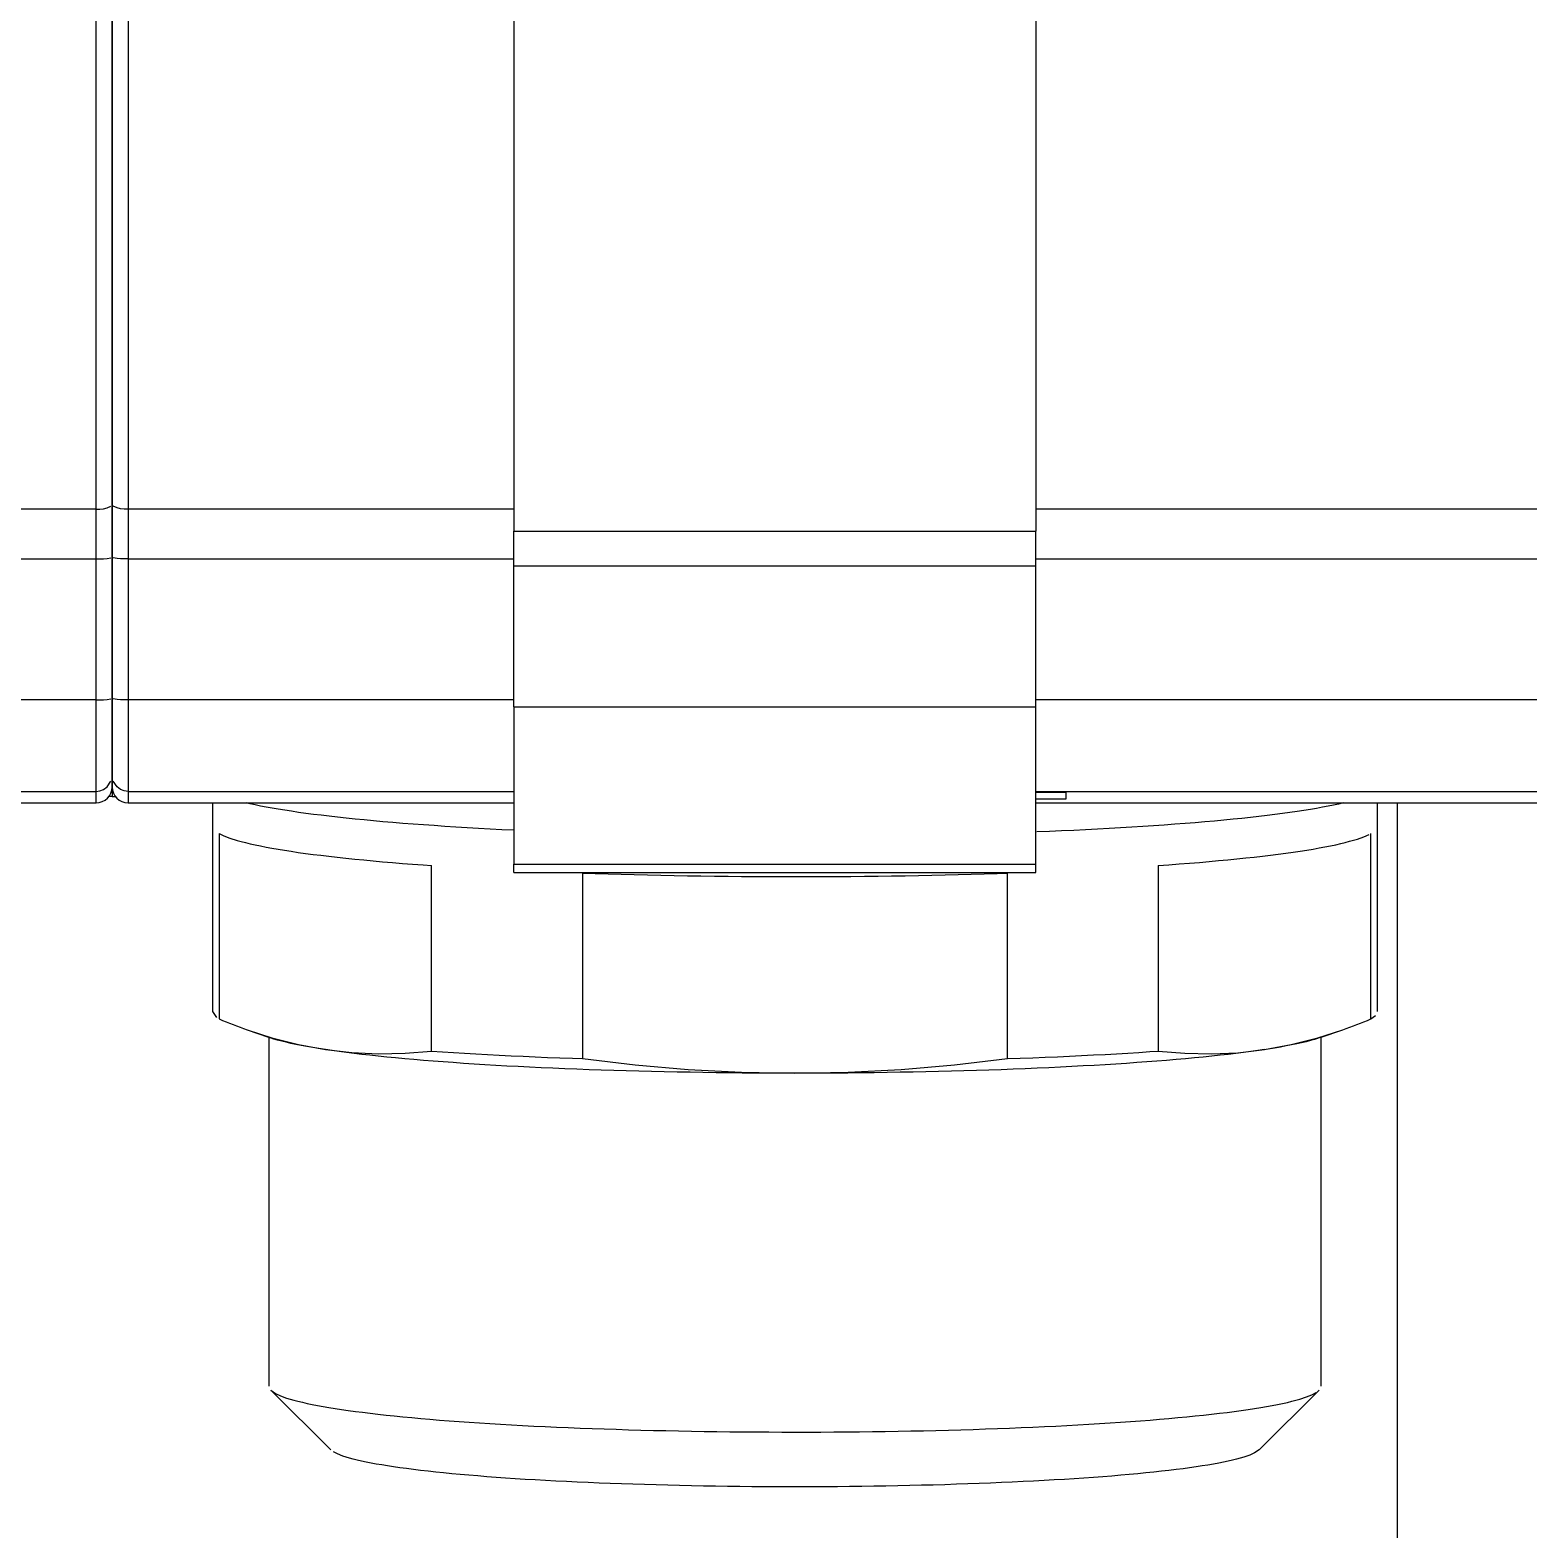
# Model space of a CAD drawing. Header units: millimetres. Extents: x 441156 to 441876, y 4514765 to 4515211.
# Drawn here: x 441489.7713 to 441489.9578, y 4515046.7742 to 4515046.9608 of the extents above; entities that cross this region are included whole.
import ezdxf

# ---------------------------------------------------------------- set-up
doc = ezdxf.new("R2010")
doc.units = ezdxf.units.MM
for name, color, linetype in [('Collettore SL', 7, 'Continuous'), ('Etichertta', 252, 'Continuous'), ('Piantone', 5, 'Continuous'), ('Staffa', 8, 'Continuous'), ('Terminale_sfiato', 7, 'Continuous')]:
    doc.layers.add(name, color=color, linetype=linetype)

msp = doc.modelspace()

# ---------------------------------------------------------------- linework, layer by layer
at = {"layer": 'Collettore SL', "color": 254, "linetype": 'Continuous'}
for p, q in [((441489.7815003175, 4515047.080875974), (441489.7815003175, 4515046.901729777)), ((441489.7815003175, 4515046.901729777), (441489.7815003175, 4515047.080875974)), ((441489.7835003175, 4515047.08112115), (441489.7835003175, 4515046.901143648)), ((441489.7815003175, 4515046.901729777), (441489.7815003175, 4515046.895140704)), ((441489.7815003175, 4515046.895140704), (441489.7815003175, 4515046.901729777)), ((441489.8315003175, 4515046.901143648), (441489.7835003175, 4515046.901143648)), ((441489.7835003175, 4515046.901143648), (441489.7835003175, 4515046.894966393)), ((441489.9615003175, 4515046.901143648), (441489.8965003175, 4515046.901143648)), ((441489.7815003175, 4515046.895140704), (441489.7815003175, 4515046.877596259)), ((441489.7815003175, 4515046.877596259), (441489.7815003175, 4515046.895140704)), ((441489.7835003175, 4515046.894966393), (441489.8315003175, 4515046.894966393)), ((441489.7835003175, 4515046.894966393), (441489.7835003175, 4515046.877421947)), ((441489.8965003175, 4515046.894966393), (441489.9615003175, 4515046.894966393)), ((441489.7815003175, 4515046.877596259), (441489.7815003175, 4515046.868033301)), ((441489.7815003175, 4515046.868033301), (441489.7815003175, 4515046.877596259)), ((441489.8315003175, 4515046.877421947), (441489.7835003175, 4515046.877421947)), ((441489.7835003175, 4515046.877421947), (441489.7835003175, 4515046.866037474)), ((441489.9615003175, 4515046.877421947), (441489.8965003175, 4515046.877421947)), ((441489.7815003175, 4515046.868033301), (441489.7815003175, 4515046.866597868)), ((441489.7815003175, 4515046.866597868), (441489.7815003175, 4515046.868033301)), ((441489.7815003175, 4515046.866597868), (441489.7815003175, 4515046.865395549)), ((441489.7815003175, 4515046.865395549), (441489.781098576, 4515046.865395549)), ((441489.7815003175, 4515046.865398976), (441489.7818999494, 4515046.865398359)), ((441489.7835003175, 4515046.866037474), (441489.8315003175, 4515046.866037474)), ((441489.7835003175, 4515046.866037474), (441489.7835003175, 4515046.864597867)), ((441489.7835003175, 4515046.864597867), (441489.8259459691, 4515046.864597867)), ((441489.8259343512, 4515046.864597868), (441489.831489655, 4515046.864606398)), ((441489.8965003175, 4515046.866037474), (441489.9615003175, 4515046.866037474)), ((441489.8965003175, 4515046.865916626), (441489.9002503175, 4515046.865916626)), ((441489.8965003175, 4515046.865088319), (441489.9002503175, 4515046.865088319)), ((441489.8965021928, 4515046.864623599), (441489.9070896255, 4515046.864597867)), ((441489.9002503175, 4515046.865088319), (441489.9002503175, 4515046.865916626)), ((441489.907088747, 4515046.864597867), (441489.9615003175, 4515046.864597867))]:
    msp.add_line(p, q, dxfattribs=at)
for points in [[(441489.7835003175, 4515046.901143648, 0), (441489.7834305185, 4515046.901144004, 0), (441489.7833608045, 4515046.901145075, 0), (441489.7832912606, 4515046.901146859, 0), (441489.7832219713, 4515046.901149352, 0), (441489.7831530211, 4515046.901152552, 0), (441489.7830844941, 4515046.901156456, 0), (441489.7830164737, 4515046.901161058, 0), (441489.7829490428, 4515046.901166353, 0), (441489.7828822835, 4515046.901172335, 0), (441489.7828162772, 4515046.901178995, 0), (441489.7827511043, 4515046.901186327, 0), (441489.7826868442, 4515046.901194321, 0), (441489.7826235752, 4515046.901202967, 0), (441489.7825613744, 4515046.901212255, 0), (441489.7825003175, 4515046.901222174, 0), (441489.782440479, 4515046.901232711, 0), (441489.7823819317, 4515046.901243853, 0), (441489.782324747, 4515046.901255588, 0), (441489.7822689945, 4515046.901267901, 0), (441489.7822147423, 4515046.901280776, 0), (441489.7821620563, 4515046.901294198, 0), (441489.7821110007, 4515046.901308151, 0), (441489.7820616379, 4515046.901322617, 0), (441489.7820140278, 4515046.90133758, 0), (441489.7819682286, 4515046.90135302, 0), (441489.781924296, 4515046.90136892, 0), (441489.7818822835, 4515046.901385259, 0), (441489.7818422423, 4515046.901402017, 0), (441489.7818042213, 4515046.901419176, 0), (441489.7817682667, 4515046.901436712, 0), (441489.7817344223, 4515046.901454605, 0), (441489.7817027294, 4515046.901472834, 0), (441489.7816732266, 4515046.901491377, 0), (441489.7816459498, 4515046.901510209, 0), (441489.7816209323, 4515046.901529308, 0), (441489.7815982045, 4515046.901548653, 0), (441489.7815777941, 4515046.901568217, 0), (441489.781559726, 4515046.901587979, 0), (441489.7815440223, 4515046.901607913, 0), (441489.781530702, 4515046.901627996, 0), (441489.7815197813, 4515046.901648203, 0), (441489.7815112737, 4515046.901668509, 0), (441489.7815051894, 4515046.90168889, 0), (441489.7815015359, 4515046.901709321, 0), (441489.7815003175, 4515046.901729777, 0)], [(441489.7835003175, 4515046.894966393, 0), (441489.7834305185, 4515046.894966499, 0), (441489.7833608045, 4515046.894966817, 0), (441489.7832912606, 4515046.894967347, 0), (441489.7832219713, 4515046.894968089, 0), (441489.7831530211, 4515046.894969041, 0), (441489.7830844941, 4515046.894970202, 0), (441489.7830164737, 4515046.89497157, 0), (441489.7829490428, 4515046.894973145, 0), (441489.7828822835, 4515046.894974924, 0), (441489.7828162772, 4515046.894976905, 0), (441489.7827511043, 4515046.894979085, 0), (441489.7826868442, 4515046.894981463, 0), (441489.7826235752, 4515046.894984034, 0), (441489.7825613744, 4515046.894986796, 0), (441489.7825003175, 4515046.894989746, 0), (441489.782440479, 4515046.89499288, 0), (441489.7823819317, 4515046.894996193, 0), (441489.782324747, 4515046.894999683, 0), (441489.7822689945, 4515046.895003345, 0), (441489.7822147423, 4515046.895007174, 0), (441489.7821620563, 4515046.895011165, 0), (441489.7821110007, 4515046.895015315, 0), (441489.7820616379, 4515046.895019617, 0), (441489.7820140278, 4515046.895024067, 0), (441489.7819682286, 4515046.895028659, 0), (441489.781924296, 4515046.895033387, 0), (441489.7818822835, 4515046.895038246, 0), (441489.7818422423, 4515046.895043231, 0), (441489.7818042213, 4515046.895048333, 0), (441489.7817682667, 4515046.895053548, 0), (441489.7817344223, 4515046.895058869, 0), (441489.7817027294, 4515046.895064291, 0), (441489.7816732266, 4515046.895069805, 0), (441489.7816459498, 4515046.895075406, 0), (441489.7816209323, 4515046.895081086, 0), (441489.7815982045, 4515046.895086839, 0), (441489.7815777941, 4515046.895092657, 0), (441489.781559726, 4515046.895098534, 0), (441489.7815440223, 4515046.895104462, 0), (441489.781530702, 4515046.895110435, 0), (441489.7815197813, 4515046.895116445, 0), (441489.7815112737, 4515046.895122483, 0), (441489.7815051894, 4515046.895128544, 0), (441489.7815015359, 4515046.89513462, 0), (441489.7815003175, 4515046.895140704, 0)], [(441489.7835003175, 4515046.877421947, 0), (441489.7834305185, 4515046.877422053, 0), (441489.7833608045, 4515046.877422372, 0), (441489.7832912606, 4515046.877422902, 0), (441489.7832219713, 4515046.877423644, 0), (441489.7831530211, 4515046.877424595, 0), (441489.7830844941, 4515046.877425756, 0), (441489.7830164737, 4515046.877427125, 0), (441489.7829490428, 4515046.8774287, 0), (441489.7828822835, 4515046.877430479, 0), (441489.7828162772, 4515046.877432459, 0), (441489.7827511043, 4515046.87743464, 0), (441489.7826868442, 4515046.877437017, 0), (441489.7826235752, 4515046.877439588, 0), (441489.7825613744, 4515046.877442351, 0), (441489.7825003175, 4515046.8774453, 0), (441489.782440479, 4515046.877448434, 0), (441489.7823819317, 4515046.877451748, 0), (441489.782324747, 4515046.877455237, 0), (441489.7822689945, 4515046.877458899, 0), (441489.7822147423, 4515046.877462728, 0), (441489.7821620563, 4515046.87746672, 0), (441489.7821110007, 4515046.87747087, 0), (441489.7820616379, 4515046.877475171, 0), (441489.7820140278, 4515046.877479621, 0), (441489.7819682286, 4515046.877484214, 0), (441489.781924296, 4515046.877488942, 0), (441489.7818822835, 4515046.877493801, 0), (441489.7818422423, 4515046.877498785, 0), (441489.7818042213, 4515046.877503888, 0), (441489.7817682667, 4515046.877509103, 0), (441489.7817344223, 4515046.877514425, 0), (441489.7817027294, 4515046.877519846, 0), (441489.7816732266, 4515046.877525359, 0), (441489.7816459498, 4515046.87753096, 0), (441489.7816209323, 4515046.877536641, 0), (441489.7815982045, 4515046.877542393, 0), (441489.7815777941, 4515046.877548212, 0), (441489.781559726, 4515046.877554089, 0), (441489.7815440223, 4515046.877560018, 0), (441489.781530702, 4515046.87756599, 0), (441489.7815197813, 4515046.877571999, 0), (441489.7815112737, 4515046.877578038, 0), (441489.7815051894, 4515046.8775841, 0), (441489.7815015359, 4515046.877590176, 0), (441489.7815003175, 4515046.877596259, 0)], [(441489.7835003175, 4515046.866037474, 0), (441489.7834305185, 4515046.866038689, 0), (441489.7833608045, 4515046.866042336, 0), (441489.7832912606, 4515046.866048407, 0), (441489.7832219713, 4515046.866056897, 0), (441489.7831530211, 4515046.866067795, 0), (441489.7830844941, 4515046.866081088, 0), (441489.7830164737, 4515046.866096758, 0), (441489.7829490428, 4515046.866114789, 0), (441489.7828822835, 4515046.866135157, 0), (441489.7828162772, 4515046.866157837, 0), (441489.7827511043, 4515046.866182802, 0), (441489.7826868442, 4515046.866210022, 0), (441489.7826235752, 4515046.866239463, 0), (441489.7825613744, 4515046.86627109, 0), (441489.7825003175, 4515046.866304864, 0), (441489.782440479, 4515046.866340743, 0), (441489.7823819317, 4515046.866378685, 0), (441489.782324747, 4515046.866418643, 0), (441489.7822689945, 4515046.866460567, 0), (441489.7822147423, 4515046.866504408, 0), (441489.7821620563, 4515046.866550112, 0), (441489.7821110007, 4515046.866597623, 0), (441489.7820616379, 4515046.866646883, 0), (441489.7820140278, 4515046.866697832, 0), (441489.7819682286, 4515046.866750408, 0), (441489.781924296, 4515046.866804547, 0), (441489.7818822835, 4515046.866860183, 0), (441489.7818422423, 4515046.866917249, 0), (441489.7818042213, 4515046.866975673, 0), (441489.7817682667, 4515046.867035387, 0), (441489.7817344223, 4515046.867096317, 0), (441489.7817027294, 4515046.867158388, 0), (441489.7816732266, 4515046.867221525, 0), (441489.7816459498, 4515046.867285651, 0), (441489.7816209323, 4515046.867350688, 0), (441489.7815982045, 4515046.867416557, 0), (441489.7815777941, 4515046.867483176, 0), (441489.781559726, 4515046.867550467, 0), (441489.7815440223, 4515046.867618346, 0), (441489.781530702, 4515046.867686729, 0), (441489.7815197813, 4515046.867755536, 0), (441489.7815112737, 4515046.86782468, 0), (441489.7815051894, 4515046.86789408, 0), (441489.7815015359, 4515046.867963647, 0), (441489.7815003175, 4515046.868033301, 0)]]:
    msp.add_polyline3d(points, dxfattribs=at)
msp.add_arc((441489.7835003175, 4515046.866597868), 0.00199999999999978, 180, 270, dxfattribs=at)
at = {"layer": 'Etichertta', "color": 254, "linetype": 'Continuous'}
for p, q in [((441489.8315003175, 4515047.082137289), (441489.8315003175, 4515046.898418914)), ((441489.8965003175, 4515047.082137289), (441489.8965003175, 4515046.898418914)), ((441489.8315003175, 4515046.898418914), (441489.8965003175, 4515046.898418914)), ((441489.8315003175, 4515046.894094835), (441489.8315003175, 4515046.898418914)), ((441489.8965003175, 4515046.894094835), (441489.8965003175, 4515046.898418914)), ((441489.8315003175, 4515046.894094835), (441489.8965003175, 4515046.894094835)), ((441489.8315003175, 4515046.876550389), (441489.8315003175, 4515046.894094835)), ((441489.8965003175, 4515046.876550389), (441489.8965003175, 4515046.894094835)), ((441489.8315003175, 4515046.876550389), (441489.8965003175, 4515046.876550389)), ((441489.8315003175, 4515046.876550389), (441489.8315003175, 4515046.856969096)), ((441489.8965003175, 4515046.856969096), (441489.8965003175, 4515046.876550389)), ((441489.8315003175, 4515046.856969096), (441489.8965003175, 4515046.856969096)), ((441489.8315003175, 4515046.855951558), (441489.8315003175, 4515046.856969096)), ((441489.8965003175, 4515046.855951558), (441489.8965003175, 4515046.856969096)), ((441489.8315003175, 4515046.855951558), (441489.8965003175, 4515046.855951558))]:
    msp.add_line(p, q, dxfattribs=at)
at = {"layer": 'Piantone', "color": 254, "linetype": 'Continuous'}
for p, q in [((441489.7940003175, 4515046.864597867), (441489.7940003175, 4515046.838653645)), ((441489.9390003175, 4515046.838653645), (441489.9390003175, 4515046.864597867)), ((441489.7948148462, 4515046.860801069), (441489.7948148462, 4515046.837709128)), ((441489.9381857888, 4515046.837709128), (441489.9381857888, 4515046.860801069)), ((441489.8212723593, 4515046.83371515), (441489.8212723593, 4515046.856807091)), ((441489.9117282757, 4515046.856807091), (441489.9117282757, 4515046.83371515)), ((441489.8400428044, 4515046.855862574), (441489.8400428044, 4515046.832770633)), ((441489.8929578306, 4515046.832770633), (441489.8929578306, 4515046.855862574)), ((441489.7983056573, 4515046.836367629), (441489.8009793793, 4515046.835426601)), ((441489.9320212557, 4515046.835426601), (441489.9346948269, 4515046.836367576)), ((441489.8010003175, 4515046.835419252), (441489.8010003175, 4515046.792011958)), ((441489.9320003175, 4515046.792011958), (441489.9320003175, 4515046.835419252)), ((441489.8012514762, 4515046.791512511), (441489.8087227176, 4515046.78409824)), ((441489.9242779174, 4515046.78409824), (441489.9317491588, 4515046.791512511))]:
    msp.add_line(p, q, dxfattribs=at)
for points in [[(441489.8315003175, 4515046.861192853, 0), (441489.8300187466, 4515046.861266024, 0), (441489.8285573027, 4515046.861342209, 0), (441489.8271167921, 4515046.861421364, 0), (441489.8256980097, 4515046.861503446, 0), (441489.8243017381, 4515046.861588409, 0), (441489.8229287476, 4515046.861676208, 0), (441489.8215797959, 4515046.861766792, 0), (441489.8202556269, 4515046.861860113, 0), (441489.8189569715, 4515046.861956119, 0), (441489.8176845459, 4515046.862054756, 0), (441489.8164390523, 4515046.862155971, 0), (441489.8152211776, 4515046.862259707, 0), (441489.814031594, 4515046.862365909, 0), (441489.8128709577, 4515046.862474516, 0), (441489.8117399089, 4515046.862585468, 0), (441489.8106390717, 4515046.862698706, 0), (441489.8095690535, 4515046.862814165, 0), (441489.8085304445, 4515046.862931783, 0), (441489.8075238178, 4515046.863051495, 0), (441489.8065497287, 4515046.863173234, 0), (441489.8056087146, 4515046.863296933, 0), (441489.8047012948, 4515046.863422525, 0), (441489.8038279698, 4515046.863549939, 0), (441489.8029892215, 4515046.863679106, 0), (441489.8021855126, 4515046.863809955, 0), (441489.8014172864, 4515046.863942413, 0), (441489.800684967, 4515046.864076406, 0), (441489.7999889581, 4515046.864211862, 0), (441489.799329644, 4515046.864348705, 0), (441489.7987073882, 4515046.864486859, 0), (441489.7982381766, 4515046.864597867, 0)], [(441489.8315003175, 4515046.861192853, 0), (441489.8300187466, 4515046.861266024, 0), (441489.8285573027, 4515046.861342209, 0), (441489.8271167921, 4515046.861421364, 0), (441489.8256980097, 4515046.861503446, 0), (441489.8243017381, 4515046.861588409, 0), (441489.8229287476, 4515046.861676208, 0), (441489.8215797959, 4515046.861766792, 0), (441489.8202556269, 4515046.861860113, 0), (441489.8189569715, 4515046.861956119, 0), (441489.8176845459, 4515046.862054756, 0), (441489.8164390523, 4515046.862155971, 0), (441489.8152211776, 4515046.862259707, 0), (441489.814031594, 4515046.862365909, 0), (441489.8128709577, 4515046.862474516, 0), (441489.8117399089, 4515046.862585468, 0), (441489.8106390717, 4515046.862698706, 0), (441489.8095690535, 4515046.862814165, 0), (441489.8085304445, 4515046.862931783, 0), (441489.8075238178, 4515046.863051495, 0), (441489.8065497287, 4515046.863173234, 0), (441489.8056087146, 4515046.863296933, 0), (441489.8047012948, 4515046.863422525, 0), (441489.8038279698, 4515046.863549939, 0), (441489.8029892215, 4515046.863679106, 0), (441489.8021855126, 4515046.863809955, 0), (441489.8014172864, 4515046.863942413, 0), (441489.800684967, 4515046.864076406, 0), (441489.7999889581, 4515046.864211862, 0), (441489.799329644, 4515046.864348705, 0), (441489.7987073882, 4515046.864486859, 0), (441489.7982381766, 4515046.864597867, 0)], [(441489.9347624584, 4515046.864597867, 0), (441489.9341699877, 4515046.864458721, 0), (441489.9335401833, 4515046.864320827, 0), (441489.9328733927, 4515046.864184259, 0), (441489.9321699837, 4515046.864049095, 0), (441489.9314303444, 4515046.863915406, 0), (441489.9306548829, 4515046.86378327, 0), (441489.929844027, 4515046.863652756, 0), (441489.9289982241, 4515046.86352394, 0), (441489.9281179407, 4515046.86339689, 0), (441489.9272036626, 4515046.863271676, 0), (441489.9262558941, 4515046.863148369, 0), (441489.9252751582, 4515046.863027036, 0), (441489.9242619959, 4515046.862907744, 0), (441489.9232169662, 4515046.862790558, 0), (441489.9221406456, 4515046.862675545, 0), (441489.921033628, 4515046.862562766, 0), (441489.9198965241, 4515046.862452284, 0), (441489.9187299612, 4515046.862344162, 0), (441489.9175345829, 4515046.862238456, 0), (441489.9163110488, 4515046.862135226, 0), (441489.9150600338, 4515046.862034529, 0), (441489.9137822283, 4515046.861936422, 0), (441489.912478337, 4515046.861840957, 0), (441489.9111490794, 4515046.861748187, 0), (441489.9097951889, 4515046.861658164, 0), (441489.9084174124, 4515046.861570938, 0), (441489.90701651, 4515046.861486555, 0), (441489.9055932546, 4515046.861405063, 0), (441489.9041484314, 4515046.861326507, 0), (441489.9026828376, 4515046.861250931, 0), (441489.9011972817, 4515046.861178376, 0), (441489.8996925834, 4515046.861108881, 0), (441489.8981695726, 4515046.861042487, 0), (441489.8966290898, 4515046.860979227, 0), (441489.8965003175, 4515046.860974113, 0)], [(441489.9347624584, 4515046.864597867, 0), (441489.9341699877, 4515046.864458721, 0), (441489.9335401833, 4515046.864320827, 0), (441489.9328733927, 4515046.864184259, 0), (441489.9321699837, 4515046.864049095, 0), (441489.9314303444, 4515046.863915406, 0), (441489.9306548829, 4515046.86378327, 0), (441489.929844027, 4515046.863652756, 0), (441489.9289982241, 4515046.86352394, 0), (441489.9281179407, 4515046.86339689, 0), (441489.9272036626, 4515046.863271676, 0), (441489.9262558941, 4515046.863148369, 0), (441489.9252751582, 4515046.863027036, 0), (441489.9242619959, 4515046.862907744, 0), (441489.9232169662, 4515046.862790558, 0), (441489.9221406456, 4515046.862675545, 0), (441489.921033628, 4515046.862562766, 0), (441489.9198965241, 4515046.862452284, 0), (441489.9187299612, 4515046.862344162, 0), (441489.9175345829, 4515046.862238456, 0), (441489.9163110488, 4515046.862135226, 0), (441489.9150600338, 4515046.862034529, 0), (441489.9137822283, 4515046.861936422, 0), (441489.912478337, 4515046.861840957, 0), (441489.9111490794, 4515046.861748187, 0), (441489.9097951889, 4515046.861658164, 0), (441489.9084174124, 4515046.861570938, 0), (441489.90701651, 4515046.861486555, 0), (441489.9055932546, 4515046.861405063, 0), (441489.9041484314, 4515046.861326507, 0), (441489.9026828376, 4515046.861250931, 0), (441489.9011972817, 4515046.861178376, 0), (441489.8996925834, 4515046.861108881, 0), (441489.8981695726, 4515046.861042487, 0), (441489.8966290898, 4515046.860979227, 0), (441489.8965003175, 4515046.860974113, 0)], [(441489.7948148462, 4515046.860801069, 0), (441489.7950891499, 4515046.860654589, 0), (441489.7954028516, 4515046.86050871, 0), (441489.7957557781, 4515046.860363515, 0), (441489.7961477347, 4515046.860219081, 0), (441489.7965785051, 4515046.860075491, 0), (441489.7970478518, 4515046.85993282, 0), (441489.7975555158, 4515046.85979115, 0), (441489.798101217, 4515046.859650559, 0), (441489.7986846543, 4515046.859511124, 0), (441489.7993055059, 4515046.85937292, 0), (441489.7999634292, 4515046.859236027, 0), (441489.8006580612, 4515046.859100518, 0), (441489.8013890187, 4515046.858966468, 0), (441489.8021558985, 4515046.858833951, 0), (441489.8029582774, 4515046.858703041, 0), (441489.8037957128, 4515046.858573809, 0), (441489.8046677426, 4515046.858446327, 0), (441489.8055738858, 4515046.858320666, 0), (441489.8065136424, 4515046.858196893, 0), (441489.8074864939, 4515046.858075079, 0), (441489.8084919037, 4515046.85795529, 0), (441489.809529317, 4515046.857837591, 0), (441489.8105981615, 4515046.85772205, 0), (441489.8116978475, 4515046.857608727, 0), (441489.8128277683, 4515046.857497687, 0), (441489.8139873005, 4515046.857388991, 0), (441489.8151758044, 4515046.857282698, 0), (441489.8163926243, 4515046.857178868, 0), (441489.8176370889, 4515046.857077557, 0), (441489.8189085117, 4515046.856978821, 0), (441489.820206191, 4515046.856882715, 0), (441489.8212723593, 4515046.856807091, 0)], [(441489.9117282757, 4515046.856807091, 0), (441489.9130466282, 4515046.856901036, 0), (441489.9143393009, 4515046.856997653, 0), (441489.9156055806, 4515046.857096889, 0), (441489.9168447686, 4515046.85719869, 0), (441489.9180561813, 4515046.857303, 0), (441489.9192391504, 4515046.85740976, 0), (441489.9203930233, 4515046.857518913, 0), (441489.9215171632, 4515046.857630398, 0), (441489.9226109501, 4515046.857744154, 0), (441489.9236737805, 4515046.857860116, 0), (441489.9247050679, 4515046.857978223, 0), (441489.9257042435, 4515046.858098407, 0), (441489.926670756, 4515046.858220604, 0), (441489.9276040722, 4515046.858344746, 0), (441489.9285036771, 4515046.858470764, 0), (441489.9293690745, 4515046.858598589, 0), (441489.9301997868, 4515046.85872815, 0), (441489.9309953558, 4515046.858859375, 0), (441489.9317553426, 4515046.858992194, 0), (441489.9324793278, 4515046.859126531, 0), (441489.9331669121, 4515046.859262313, 0), (441489.933817716, 4515046.859399465, 0), (441489.9344313807, 4515046.859537912, 0), (441489.9350075674, 4515046.859677576, 0), (441489.9355459583, 4515046.859818381, 0), (441489.9360462564, 4515046.85996025, 0), (441489.9365081856, 4515046.860103103, 0), (441489.9369314912, 4515046.860246863, 0), (441489.9373159395, 4515046.860391449, 0), (441489.9376613185, 4515046.860536783, 0), (441489.9379674376, 4515046.860682784, 0), (441489.9381857888, 4515046.860801069, 0)], [(441489.8400428044, 4515046.855862574, 0), (441489.8416354606, 4515046.855810038, 0), (441489.843241835, 4515046.855760776, 0), (441489.8448610411, 4515046.855714818, 0), (441489.8464921857, 4515046.855672185, 0), (441489.848134369, 4515046.855632904, 0), (441489.8497866848, 4515046.855596995, 0), (441489.8514482216, 4515046.855564478, 0), (441489.8531180628, 4515046.855535371, 0), (441489.854795287, 4515046.855509691, 0), (441489.8564789689, 4515046.855487451, 0), (441489.8581681796, 4515046.855468663, 0), (441489.8598619872, 4515046.855453338, 0), (441489.8615594573, 4515046.855441486, 0), (441489.8632596532, 4515046.855433111, 0), (441489.864961637, 4515046.855428218, 0), (441489.8666644697, 4515046.855426812, 0), (441489.8683672119, 4515046.85542889, 0), (441489.870068924, 4515046.855434454, 0), (441489.8717686674, 4515046.8554435, 0), (441489.8734655042, 4515046.855456023, 0), (441489.8751584982, 4515046.855472016, 0), (441489.8768467155, 4515046.85549147, 0), (441489.8785292247, 4515046.855514375, 0), (441489.8802050974, 4515046.855540716, 0), (441489.8818734091, 4515046.855570482, 0), (441489.8835332394, 4515046.855603654, 0), (441489.8851836726, 4515046.855640215, 0), (441489.8868237981, 4515046.855680144, 0), (441489.8884527109, 4515046.855723419, 0), (441489.8900695126, 4515046.855770017, 0), (441489.891673311, 4515046.855819913, 0), (441489.8929578306, 4515046.855862574, 0)], [(441489.7940003175, 4515046.838653645, 0), (441489.7940203168, 4515046.838505237, 0), (441489.7940803037, 4515046.838356911, 0), (441489.7941802451, 4515046.838208748, 0), (441489.7943200858, 4515046.838060832, 0), (441489.7944997487, 4515046.837913241, 0), (441489.7947191348, 4515046.83776606, 0), (441489.7948148462, 4515046.837709128, 0)], [(441489.9381857888, 4515046.837709128, 0), (441489.9384205433, 4515046.837856129, 0), (441489.9386156191, 4515046.83800357, 0), (441489.9387709085, 4515046.83815137, 0), (441489.9388863257, 4515046.838299448, 0), (441489.9389618073, 4515046.83844772, 0), (441489.9389973116, 4515046.838596106, 0), (441489.9390003175, 4515046.838653645, 0)], [(441489.7983072759, 4515046.836367059, 0), (441489.8014001046, 4515046.835371763, 0), (441489.8047177509, 4515046.834519824, 0), (441489.8080436027, 4515046.833899213, 0)], [(441489.9249570323, 4515046.833899213, 0), (441489.9282642214, 4515046.834515683, 0), (441489.9315714105, 4515046.835363297, 0), (441489.9346933326, 4515046.83636705, 0)], [(441489.8080436027, 4515046.833899213, 0), (441489.8072394149, 4515046.834024098, 0), (441489.8064703433, 4515046.834150651, 0), (441489.8057368437, 4515046.8342788, 0), (441489.8050393507, 4515046.834408466, 0), (441489.8043782777, 4515046.834539573, 0), (441489.8037540164, 4515046.834672044, 0), (441489.8031669367, 4515046.8348058, 0), (441489.8026173865, 4515046.834940761, 0), (441489.8021056915, 4515046.835076849, 0), (441489.8016321548, 4515046.835213983, 0), (441489.8011970571, 4515046.835352079, 0), (441489.8009793793, 4515046.835426601, 0)], [(441489.9320212557, 4515046.835426601, 0), (441489.931606906, 4515046.83528802, 0), (441489.9311539761, 4515046.835150359, 0), (441489.9306627343, 4515046.835013701, 0), (441489.9301334718, 4515046.834878124, 0), (441489.9295665021, 4515046.83474371, 0), (441489.9289621613, 4515046.834610539, 0), (441489.9283208074, 4515046.83447869, 0), (441489.9276428205, 4515046.834348241, 0), (441489.9269286023, 4515046.834219269, 0), (441489.9261785762, 4515046.83409185, 0), (441489.9253931865, 4515046.833966059, 0), (441489.9249570323, 4515046.833899213, 0)], [(441489.8665003175, 4515046.830957706, 0), (441489.864857302, 4515046.83095945, 0), (441489.8632152601, 4515046.830964678, 0), (441489.8615751649, 4515046.830973388, 0), (441489.8599379882, 4515046.830985574, 0), (441489.8583047001, 4515046.831001231, 0), (441489.8566762684, 4515046.831020348, 0), (441489.8550536582, 4515046.831042914, 0), (441489.853437831, 4515046.831068915, 0), (441489.8518297442, 4515046.831098337, 0), (441489.8502303509, 4515046.831131161, 0), (441489.8486405985, 4515046.831167368, 0), (441489.8470614293, 4515046.831206938, 0), (441489.8454937791, 4515046.831249846, 0), (441489.8439385766, 4515046.831296067, 0), (441489.8423967437, 4515046.831345573, 0), (441489.8408691938, 4515046.831398336, 0), (441489.8393568321, 4515046.831454324, 0), (441489.8378605549, 4515046.831513504, 0), (441489.8363812487, 4515046.83157584, 0), (441489.8349197903, 4515046.831641296, 0), (441489.8334770455, 4515046.831709833, 0), (441489.8320538693, 4515046.831781411, 0), (441489.8306511051, 4515046.831855986, 0), (441489.8292695841, 4515046.831933516, 0), (441489.8279101249, 4515046.832013953, 0), (441489.8265735331, 4515046.832097251, 0), (441489.8252606008, 4515046.832183359, 0), (441489.8239721059, 4515046.832272227, 0), (441489.822708812, 4515046.832363802, 0), (441489.8214714676, 4515046.83245803, 0), (441489.8202608061, 4515046.832554855, 0), (441489.8190775447, 4515046.832654221, 0), (441489.8179223846, 4515046.832756067, 0), (441489.8167960104, 4515046.832860333, 0), (441489.8156990894, 4515046.832966957, 0), (441489.8146322719, 4515046.833075877, 0), (441489.8135961898, 4515046.833187029, 0), (441489.8125914571, 4515046.833300345, 0), (441489.8116186692, 4515046.833415759, 0), (441489.8106784026, 4515046.833533203, 0), (441489.8097712144, 4515046.833652606, 0), (441489.8088976422, 4515046.8337739, 0), (441489.8080582037, 4515046.833897009, 0), (441489.8080436027, 4515046.833899213, 0)], [(441489.8080436027, 4515046.833899213, 0), (441489.8113507919, 4515046.833517189, 0), (441489.814657981, 4515046.833366307, 0), (441489.817968785, 4515046.833437294, 0), (441489.8212723593, 4515046.83371515, 0)], [(441489.8212723593, 4515046.83371515, 0), (441489.8226156643, 4515046.83362393, 0), (441489.8239831807, 4515046.833535485, 0), (441489.825374154, 4515046.833449864, 0), (441489.8267878168, 4515046.833367114, 0), (441489.8282233892, 4515046.833287281, 0), (441489.8296800792, 4515046.833210408, 0), (441489.8311570831, 4515046.833136538, 0), (441489.8326535861, 4515046.833065712, 0), (441489.8341687624, 4515046.832997969, 0), (441489.8357017763, 4515046.832933346, 0), (441489.8372517818, 4515046.832871879, 0), (441489.838817924, 4515046.832813602, 0), (441489.8400428044, 4515046.832770633, 0)], [(441489.8400428044, 4515046.832770633, 0), (441489.8466145563, 4515046.831997699, 0), (441489.8532133212, 4515046.831427366, 0), (441489.8598486139, 4515046.831076253, 0), (441489.8665003175, 4515046.830957706, 0)], [(441489.9249570323, 4515046.833899213, 0), (441489.9241182046, 4515046.833776071, 0), (441489.9232452344, 4515046.833654745, 0), (441489.9223386387, 4515046.833535307, 0), (441489.9213989549, 4515046.833417828, 0), (441489.9204267398, 4515046.833302378, 0), (441489.9194225695, 4515046.833189023, 0), (441489.918387039, 4515046.833077833, 0), (441489.917320762, 4515046.832968872, 0), (441489.9162243702, 4515046.832862206, 0), (441489.9150985135, 4515046.832757898, 0), (441489.9139438589, 4515046.832656008, 0), (441489.9127610906, 4515046.832556599, 0), (441489.9115509096, 4515046.832459728, 0), (441489.9103140329, 4515046.832365453, 0), (441489.9090511935, 4515046.832273831, 0), (441489.9077631397, 4515046.832184914, 0), (441489.9064506348, 4515046.832098756, 0), (441489.9051144564, 4515046.832015408, 0), (441489.9037553965, 4515046.83193492, 0), (441489.9023742603, 4515046.831857339, 0), (441489.9009718663, 4515046.83178271, 0), (441489.8995490454, 4515046.831711078, 0), (441489.8981066408, 4515046.831642487, 0), (441489.8966455073, 4515046.831576976, 0), (441489.8951665105, 4515046.831514584, 0), (441489.8936705271, 4515046.831455347, 0), (441489.8921584434, 4515046.831399303, 0), (441489.8906311554, 4515046.831346482, 0), (441489.8890895682, 4515046.831296918, 0), (441489.8875345953, 4515046.831250639, 0), (441489.8859671581, 4515046.831207671, 0), (441489.8843881854, 4515046.831168042, 0), (441489.8827986129, 4515046.831131775, 0), (441489.8811993825, 4515046.83109889, 0), (441489.8795914418, 4515046.831069408, 0), (441489.8779757438, 4515046.831043346, 0), (441489.8763532458, 4515046.831020718, 0), (441489.8747249091, 4515046.831001541, 0), (441489.8730916989, 4515046.830985823, 0), (441489.8714545827, 4515046.830973574, 0), (441489.8698145309, 4515046.830964802, 0), (441489.8681725151, 4515046.830959512, 0), (441489.8665295084, 4515046.830957707, 0), (441489.8665003175, 4515046.830957706, 0)], [(441489.8665003175, 4515046.830957706, 0), (441489.8731146958, 4515046.83107493, 0), (441489.8797290741, 4515046.831423296, 0), (441489.8863506821, 4515046.831994075, 0), (441489.8929578306, 4515046.832770633, 0)], [(441489.8929578306, 4515046.832770633, 0), (441489.8945358901, 4515046.832826414, 0), (441489.8960984822, 4515046.832885411, 0), (441489.897644745, 4515046.832947589, 0), (441489.8991738251, 4515046.833012916, 0), (441489.9006848791, 4515046.833081355, 0), (441489.9021770733, 4515046.833152869, 0), (441489.9036495844, 4515046.833227417, 0), (441489.9051016002, 4515046.833304958, 0), (441489.9065323194, 4515046.833385451, 0), (441489.9079409527, 4515046.83346885, 0), (441489.909326723, 4515046.83355511, 0), (441489.9106888658, 4515046.833644181, 0), (441489.9117282757, 4515046.83371515, 0)], [(441489.9117282757, 4515046.83371515, 0), (441489.9150141517, 4515046.833438247, 0), (441489.9183135341, 4515046.833365981, 0), (441489.9216311804, 4515046.833515695, 0), (441489.9249570323, 4515046.833899213, 0)], [(441489.8010003175, 4515046.792011958, 0), (441489.8010203167, 4515046.791870897, 0), (441489.8010803022, 4515046.791729922, 0), (441489.8011802373, 4515046.79158912, 0), (441489.8012514762, 4515046.791512511, 0)], [(441489.9317491588, 4515046.791512511, 0), (441489.9318708354, 4515046.791653183, 0), (441489.9319525927, 4515046.791794074, 0), (441489.9319943807, 4515046.791935098, 0), (441489.9320003175, 4515046.792011958, 0)], [(441489.8012514762, 4515046.791512511, 0), (441489.8014129981, 4515046.791372144, 0), (441489.8016142663, 4515046.791232168, 0), (441489.8018551582, 4515046.791092668, 0), (441489.8021355264, 4515046.790953728, 0), (441489.8024551999, 4515046.790815436, 0), (441489.8028139835, 4515046.790677874, 0), (441489.803211658, 4515046.790541127, 0), (441489.8036479806, 4515046.790405278, 0), (441489.8041226848, 4515046.79027041, 0), (441489.8046354807, 4515046.790136606, 0), (441489.8051860553, 4515046.790003947, 0), (441489.8057740722, 4515046.789872514, 0), (441489.8063991725, 4515046.789742387, 0), (441489.8070609744, 4515046.789613646, 0), (441489.8077590737, 4515046.789486371, 0), (441489.8084930442, 4515046.789360637, 0), (441489.8092624376, 4515046.789236522, 0), (441489.810066784, 4515046.789114103, 0), (441489.8109055925, 4515046.788993453, 0), (441489.8117783505, 4515046.788874646, 0), (441489.8126845253, 4515046.788757754, 0), (441489.8136235634, 4515046.788642851, 0), (441489.8145948915, 4515046.788530004, 0), (441489.8155979164, 4515046.788419285, 0), (441489.8166320254, 4515046.788310759, 0), (441489.8176965872, 4515046.788204492, 0), (441489.8187909517, 4515046.788100552, 0), (441489.8199144506, 4515046.787998999, 0), (441489.8210663978, 4515046.787899897, 0), (441489.8222460898, 4515046.787803307, 0), (441489.8234528062, 4515046.787709286, 0), (441489.8246858103, 4515046.787617893, 0), (441489.8259443489, 4515046.787529184, 0), (441489.8272276535, 4515046.78744321, 0), (441489.8285349406, 4515046.787360028, 0), (441489.8298654117, 4515046.787279687, 0), (441489.8312182545, 4515046.787202235, 0), (441489.8325926427, 4515046.78712772, 0), (441489.8339877371, 4515046.787056188, 0), (441489.8354026858, 4515046.786987683, 0), (441489.8368366246, 4515046.786922244, 0), (441489.838288678, 4515046.786859916, 0), (441489.8397579592, 4515046.786800732, 0), (441489.841243571, 4515046.786744731, 0), (441489.8427446063, 4515046.786691946, 0), (441489.8442601482, 4515046.786642411, 0), (441489.8457892713, 4515046.786596154, 0), (441489.8473310421, 4515046.786553204, 0), (441489.8488845187, 4515046.786513588, 0), (441489.8504487527, 4515046.786477329, 0), (441489.8520227888, 4515046.786444451, 0), (441489.8536056658, 4515046.786414973, 0), (441489.8551964171, 4515046.786388911, 0), (441489.8567940713, 4515046.786366284, 0), (441489.8583976527, 4515046.786347104, 0), (441489.8600061821, 4515046.786331384, 0), (441489.8616186773, 4515046.786319133, 0), (441489.8632341535, 4515046.786310358, 0), (441489.8648516242, 4515046.786305065, 0), (441489.8664701018, 4515046.786303257, 0), (441489.8680885977, 4515046.786304935, 0), (441489.8697061238, 4515046.786310098, 0), (441489.8713216922, 4515046.786318743, 0), (441489.8729343164, 4515046.786330865, 0), (441489.8745430115, 4515046.786346455, 0), (441489.8761467953, 4515046.786365506, 0), (441489.8777446884, 4515046.786388005, 0), (441489.8793357149, 4515046.786413938, 0), (441489.8809189032, 4515046.786443289, 0), (441489.8824932867, 4515046.786476041, 0), (441489.8840579039, 4515046.786512174, 0), (441489.8856117993, 4515046.786551666, 0), (441489.8871540239, 4515046.786594491, 0), (441489.8886836361, 4515046.786640625, 0), (441489.8901997018, 4515046.786690039, 0), (441489.8917012951, 4515046.786742702, 0), (441489.8931874991, 4515046.786798583, 0), (441489.8946574062, 4515046.786857649, 0), (441489.8961101188, 4515046.786919862, 0), (441489.8975447498, 4515046.786985184, 0), (441489.898960423, 4515046.787053576, 0), (441489.900356274, 4515046.787124996, 0), (441489.9017314505, 4515046.787199399, 0), (441489.9030851126, 4515046.787276743, 0), (441489.9044164336, 4515046.787356977, 0), (441489.9057246007, 4515046.787440055, 0), (441489.9070088149, 4515046.787525924, 0), (441489.908268292, 4515046.787614533, 0), (441489.909502263, 4515046.787705827, 0), (441489.9107099742, 4515046.78779975, 0), (441489.9118906882, 4515046.787896246, 0), (441489.913043684, 4515046.787995255, 0), (441489.9141682574, 4515046.788096717, 0), (441489.9152637217, 4515046.788200569, 0), (441489.916329408, 4515046.78830675, 0), (441489.9173646655, 4515046.788415193, 0), (441489.918368862, 4515046.788525832, 0), (441489.9193413841, 4515046.7886386, 0), (441489.9202816383, 4515046.788753428, 0), (441489.9211890501, 4515046.788870247, 0), (441489.9220630655, 4515046.788988983, 0), (441489.9229031507, 4515046.789109566, 0), (441489.9237087927, 4515046.789231922, 0), (441489.9244794997, 4515046.789355974, 0), (441489.9252148008, 4515046.789481648, 0), (441489.9259142472, 4515046.789608868, 0), (441489.9265774116, 4515046.789737555, 0), (441489.9272038891, 4515046.789867631, 0), (441489.9277932971, 4515046.789999017, 0), (441489.9283452758, 4515046.790131632, 0), (441489.9288594879, 4515046.790265395, 0), (441489.9293356196, 4515046.790400225, 0), (441489.9297733801, 4515046.790536039, 0), (441489.930172502, 4515046.790672754, 0), (441489.9305327416, 4515046.790810287, 0), (441489.9308538789, 4515046.790948553, 0), (441489.9311357178, 4515046.79108747, 0), (441489.9313780863, 4515046.79122695, 0), (441489.9315808362, 4515046.791366911, 0), (441489.9317438439, 4515046.791507265, 0), (441489.9317491588, 4515046.791512511, 0)], [(441489.9242779174, 4515046.78409824, 0), (441489.9241247505, 4515046.783966163, 0), (441489.9239318444, 4515046.783834483, 0), (441489.9236993321, 4515046.783703291, 0), (441489.9234273738, 4515046.783572675, 0), (441489.9231161572, 4515046.783442727, 0), (441489.9227658969, 4515046.783313536, 0), (441489.9223768344, 4515046.783185191, 0), (441489.921949238, 4515046.783057781, 0), (441489.9214834027, 4515046.782931393, 0), (441489.9209796496, 4515046.782806114, 0), (441489.9204383262, 4515046.782682032, 0), (441489.9198598058, 4515046.782559233, 0), (441489.9192444873, 4515046.782437799, 0), (441489.9185927951, 4515046.782317814, 0), (441489.9179051786, 4515046.782199363, 0), (441489.917182112, 4515046.782082527, 0), (441489.9164240939, 4515046.781967385, 0), (441489.9156316472, 4515046.781854018, 0), (441489.9148053182, 4515046.781742504, 0), (441489.9139456769, 4515046.781632919, 0), (441489.913053316, 4515046.781525339, 0), (441489.9121288511, 4515046.781419839, 0), (441489.9111729194, 4515046.78131649, 0), (441489.9101861805, 4515046.781215365, 0), (441489.9091693147, 4515046.781116534, 0), (441489.9081230233, 4515046.781020063, 0), (441489.9070480277, 4515046.78092602, 0), (441489.9059450695, 4515046.78083447, 0), (441489.9048149092, 4515046.780745476, 0), (441489.9036583261, 4515046.780659098, 0), (441489.9024761179, 4515046.780575397, 0), (441489.9012690999, 4515046.780494432, 0), (441489.9000381044, 4515046.780416256, 0), (441489.8987839805, 4515046.780340924, 0), (441489.8975075929, 4515046.780268488, 0), (441489.8962098219, 4515046.780199, 0), (441489.8948915625, 4515046.780132504, 0), (441489.8935537238, 4515046.780069049, 0), (441489.8921972283, 4515046.780008676, 0), (441489.8908230116, 4515046.77995143, 0), (441489.8894320214, 4515046.779897348, 0), (441489.8880252169, 4515046.779846468, 0), (441489.8866035682, 4515046.779798825, 0), (441489.8851680559, 4515046.779754452, 0), (441489.8837196698, 4515046.77971338, 0), (441489.8822594088, 4515046.779675636, 0), (441489.8807882799, 4515046.779641248, 0), (441489.8793072976, 4515046.779610238, 0), (441489.8778174834, 4515046.779582629, 0), (441489.8763198646, 4515046.779558438, 0), (441489.8748154739, 4515046.779537683, 0), (441489.8733053489, 4515046.779520378, 0), (441489.871790531, 4515046.779506535, 0), (441489.8702720648, 4515046.779496164, 0), (441489.8687509975, 4515046.779489271, 0), (441489.8672283781, 4515046.779485863, 0), (441489.8657052566, 4515046.779485939, 0), (441489.8641826835, 4515046.779489501, 0), (441489.8626617086, 4515046.779496548, 0), (441489.8611433808, 4515046.779507072, 0), (441489.8596287475, 4515046.779521067, 0), (441489.8581188528, 4515046.779538523, 0), (441489.8566147383, 4515046.77955943, 0), (441489.8551174411, 4515046.779583772, 0), (441489.8536279938, 4515046.779611532, 0), (441489.8521474236, 4515046.77964269, 0), (441489.8506767516, 4515046.779677226, 0), (441489.8492169918, 4515046.779715117, 0), (441489.8477691511, 4515046.779756335, 0), (441489.8463342279, 4515046.779800853, 0), (441489.8449132117, 4515046.779848638, 0), (441489.8435070826, 4515046.77989966, 0), (441489.8421168101, 4515046.779953882, 0), (441489.8407433531, 4515046.780011266, 0), (441489.8393876588, 4515046.780071775, 0), (441489.8380506621, 4515046.780135365, 0), (441489.836733285, 4515046.780201994, 0), (441489.835436436, 4515046.780271614, 0), (441489.8341610094, 4515046.780344178, 0), (441489.8329078848, 4515046.780419636, 0), (441489.8316779265, 4515046.780497936, 0), (441489.8304719825, 4515046.780579023, 0), (441489.8292908846, 4515046.780662842, 0), (441489.8281354473, 4515046.780749336, 0), (441489.8270064673, 4515046.780838444, 0), (441489.8259047233, 4515046.780930106, 0), (441489.8248309751, 4515046.781024257, 0), (441489.8237859631, 4515046.781120832, 0), (441489.822770408, 4515046.781219766, 0), (441489.8217850102, 4515046.78132099, 0), (441489.8208304491, 4515046.781424435, 0), (441489.8199073832, 4515046.781530028, 0), (441489.8190164489, 4515046.781637697, 0), (441489.8181582608, 4515046.781747369, 0), (441489.8173334105, 4515046.781858967, 0), (441489.816542467, 4515046.781972414, 0), (441489.8157859757, 4515046.782087632, 0), (441489.8150644583, 4515046.78220454, 0), (441489.8143784123, 4515046.782323061, 0), (441489.813728311, 4515046.782443111, 0), (441489.8131146026, 4515046.782564607, 0), (441489.8125377103, 4515046.782687465, 0), (441489.811998032, 4515046.782811602, 0), (441489.8114959399, 4515046.78293693, 0), (441489.8110317801, 4515046.783063365, 0), (441489.8106058729, 4515046.783190818, 0), (441489.8102185119, 4515046.783319202, 0), (441489.8098699643, 4515046.783448428, 0), (441489.8095604704, 4515046.783578408, 0), (441489.8092902437, 4515046.78370905, 0), (441489.8090594705, 4515046.783840267, 0), (441489.8088683099, 4515046.783971966, 0), (441489.8087227176, 4515046.78409824, 0)]]:
    msp.add_polyline3d(points, dxfattribs=at)
for centre, radius, start, end in [((441489.8202042347, 4515046.898564118), 0.06593899351364119, 247.3535519465422, 250.6049854842385), ((441489.9128025525, 4515046.898548108), 0.06592184927854294, 289.3945671427315, 292.6468709084959)]:
    msp.add_arc(centre, radius, start, end, dxfattribs=at)
at = {"layer": 'Staffa', "color": 254, "linetype": 'Continuous'}
msp.add_line((441489.9415003175, 4515046.720864219), (441489.9415003175, 4515046.864597867), dxfattribs=at)
at = {"layer": 'Terminale_sfiato', "color": 254, "linetype": 'Continuous'}
for p, q in [((441489.7795003175, 4515046.901143648), (441489.7795003175, 4515047.08112115)), ((441489.7795003175, 4515046.901143648), (441489.6517955023, 4515046.901143648)), ((441489.7795003175, 4515046.894966393), (441489.7795003175, 4515046.901143648)), ((441489.7035759682, 4515046.894966393), (441489.7795003175, 4515046.894966393)), ((441489.7795003175, 4515046.877421947), (441489.7795003175, 4515046.894966393)), ((441489.7795003175, 4515046.877421947), (441489.7236591458, 4515046.877421947)), ((441489.7795003175, 4515046.866037474), (441489.7795003175, 4515046.877421947)), ((441489.7175715486, 4515046.864597867), (441489.7795003175, 4515046.864597867)), ((441489.7255373916, 4515046.866037474), (441489.7795003175, 4515046.866037474)), ((441489.7795003175, 4515046.864597867), (441489.7795003175, 4515046.866037474))]:
    msp.add_line(p, q, dxfattribs=at)
for points in [[(441489.7795003175, 4515046.901143648, 0), (441489.7795701165, 4515046.901144004, 0), (441489.7796398305, 4515046.901145075, 0), (441489.7797093744, 4515046.901146859, 0), (441489.7797786637, 4515046.901149352, 0), (441489.7798476138, 4515046.901152552, 0), (441489.7799161409, 4515046.901156456, 0), (441489.7799841613, 4515046.901161058, 0), (441489.7800515922, 4515046.901166353, 0), (441489.7801183515, 4515046.901172335, 0), (441489.7801843578, 4515046.901178995, 0), (441489.7802495307, 4515046.901186327, 0), (441489.7803137908, 4515046.901194321, 0), (441489.7803770598, 4515046.901202967, 0), (441489.7804392606, 4515046.901212255, 0), (441489.7805003175, 4515046.901222174, 0), (441489.780560156, 4515046.901232711, 0), (441489.7806187033, 4515046.901243853, 0), (441489.780675888, 4515046.901255588, 0), (441489.7807316405, 4515046.901267901, 0), (441489.7807858927, 4515046.901280776, 0), (441489.7808385787, 4515046.901294198, 0), (441489.7808896342, 4515046.901308151, 0), (441489.7809389971, 4515046.901322617, 0), (441489.7809866071, 4515046.90133758, 0), (441489.7810324064, 4515046.90135302, 0), (441489.781076339, 4515046.90136892, 0), (441489.7811183515, 4515046.901385259, 0), (441489.7811583926, 4515046.901402017, 0), (441489.7811964137, 4515046.901419176, 0), (441489.7812323683, 4515046.901436712, 0), (441489.7812662127, 4515046.901454605, 0), (441489.7812979056, 4515046.901472834, 0), (441489.7813274084, 4515046.901491377, 0), (441489.7813546852, 4515046.901510209, 0), (441489.7813797027, 4515046.901529308, 0), (441489.7814024305, 4515046.901548653, 0), (441489.7814228409, 4515046.901568217, 0), (441489.781440909, 4515046.901587979, 0), (441489.7814566127, 4515046.901607913, 0), (441489.781469933, 4515046.901627996, 0), (441489.7814808536, 4515046.901648203, 0), (441489.7814893613, 4515046.901668509, 0), (441489.7814954456, 4515046.90168889, 0), (441489.7814990992, 4515046.901709321, 0), (441489.7815003175, 4515046.901729777, 0)], [(441489.7795003175, 4515046.894966393, 0), (441489.7795701165, 4515046.894966499, 0), (441489.7796398305, 4515046.894966817, 0), (441489.7797093744, 4515046.894967347, 0), (441489.7797786637, 4515046.894968089, 0), (441489.7798476138, 4515046.894969041, 0), (441489.7799161409, 4515046.894970202, 0), (441489.7799841613, 4515046.89497157, 0), (441489.7800515922, 4515046.894973145, 0), (441489.7801183515, 4515046.894974924, 0), (441489.7801843578, 4515046.894976905, 0), (441489.7802495307, 4515046.894979085, 0), (441489.7803137908, 4515046.894981463, 0), (441489.7803770598, 4515046.894984034, 0), (441489.7804392606, 4515046.894986796, 0), (441489.7805003175, 4515046.894989746, 0), (441489.780560156, 4515046.89499288, 0), (441489.7806187033, 4515046.894996193, 0), (441489.780675888, 4515046.894999683, 0), (441489.7807316405, 4515046.895003345, 0), (441489.7807858927, 4515046.895007174, 0), (441489.7808385787, 4515046.895011165, 0), (441489.7808896342, 4515046.895015315, 0), (441489.7809389971, 4515046.895019617, 0), (441489.7809866071, 4515046.895024067, 0), (441489.7810324064, 4515046.895028659, 0), (441489.781076339, 4515046.895033387, 0), (441489.7811183515, 4515046.895038246, 0), (441489.7811583926, 4515046.895043231, 0), (441489.7811964137, 4515046.895048333, 0), (441489.7812323683, 4515046.895053548, 0), (441489.7812662127, 4515046.895058869, 0), (441489.7812979056, 4515046.895064291, 0), (441489.7813274084, 4515046.895069805, 0), (441489.7813546852, 4515046.895075406, 0), (441489.7813797027, 4515046.895081086, 0), (441489.7814024305, 4515046.895086839, 0), (441489.7814228409, 4515046.895092657, 0), (441489.781440909, 4515046.895098534, 0), (441489.7814566127, 4515046.895104462, 0), (441489.781469933, 4515046.895110435, 0), (441489.7814808536, 4515046.895116445, 0), (441489.7814893613, 4515046.895122483, 0), (441489.7814954456, 4515046.895128544, 0), (441489.7814990992, 4515046.89513462, 0), (441489.7815003175, 4515046.895140704, 0)], [(441489.7795003175, 4515046.877421947, 0), (441489.7795701165, 4515046.877422053, 0), (441489.7796398305, 4515046.877422372, 0), (441489.7797093744, 4515046.877422902, 0), (441489.7797786637, 4515046.877423644, 0), (441489.7798476138, 4515046.877424595, 0), (441489.7799161409, 4515046.877425756, 0), (441489.7799841613, 4515046.877427125, 0), (441489.7800515922, 4515046.8774287, 0), (441489.7801183515, 4515046.877430479, 0), (441489.7801843578, 4515046.877432459, 0), (441489.7802495307, 4515046.87743464, 0), (441489.7803137908, 4515046.877437017, 0), (441489.7803770598, 4515046.877439588, 0), (441489.7804392606, 4515046.877442351, 0), (441489.7805003175, 4515046.8774453, 0), (441489.780560156, 4515046.877448434, 0), (441489.7806187033, 4515046.877451748, 0), (441489.780675888, 4515046.877455237, 0), (441489.7807316405, 4515046.877458899, 0), (441489.7807858927, 4515046.877462728, 0), (441489.7808385787, 4515046.87746672, 0), (441489.7808896342, 4515046.87747087, 0), (441489.7809389971, 4515046.877475171, 0), (441489.7809866071, 4515046.877479621, 0), (441489.7810324064, 4515046.877484214, 0), (441489.781076339, 4515046.877488942, 0), (441489.7811183515, 4515046.877493801, 0), (441489.7811583926, 4515046.877498785, 0), (441489.7811964137, 4515046.877503888, 0), (441489.7812323683, 4515046.877509103, 0), (441489.7812662127, 4515046.877514425, 0), (441489.7812979056, 4515046.877519846, 0), (441489.7813274084, 4515046.877525359, 0), (441489.7813546852, 4515046.87753096, 0), (441489.7813797027, 4515046.877536641, 0), (441489.7814024305, 4515046.877542393, 0), (441489.7814228409, 4515046.877548212, 0), (441489.781440909, 4515046.877554089, 0), (441489.7814566127, 4515046.877560018, 0), (441489.781469933, 4515046.87756599, 0), (441489.7814808536, 4515046.877571999, 0), (441489.7814893613, 4515046.877578038, 0), (441489.7814954456, 4515046.8775841, 0), (441489.7814990992, 4515046.877590176, 0), (441489.7815003175, 4515046.877596259, 0)], [(441489.7795003175, 4515046.866037474, 0), (441489.7795701165, 4515046.866038689, 0), (441489.7796398305, 4515046.866042336, 0), (441489.7797093744, 4515046.866048407, 0), (441489.7797786637, 4515046.866056897, 0), (441489.7798476138, 4515046.866067795, 0), (441489.7799161409, 4515046.866081088, 0), (441489.7799841613, 4515046.866096758, 0), (441489.7800515922, 4515046.866114789, 0), (441489.7801183515, 4515046.866135157, 0), (441489.7801843578, 4515046.866157837, 0), (441489.7802495307, 4515046.866182802, 0), (441489.7803137908, 4515046.866210022, 0), (441489.7803770598, 4515046.866239463, 0), (441489.7804392606, 4515046.86627109, 0), (441489.7805003175, 4515046.866304864, 0), (441489.780560156, 4515046.866340743, 0), (441489.7806187033, 4515046.866378685, 0), (441489.780675888, 4515046.866418643, 0), (441489.7807316405, 4515046.866460567, 0), (441489.7807858927, 4515046.866504408, 0), (441489.7808385787, 4515046.866550112, 0), (441489.7808896342, 4515046.866597623, 0), (441489.7809389971, 4515046.866646883, 0), (441489.7809866071, 4515046.866697832, 0), (441489.7810324064, 4515046.866750408, 0), (441489.781076339, 4515046.866804547, 0), (441489.7811183515, 4515046.866860183, 0), (441489.7811583926, 4515046.866917249, 0), (441489.7811964137, 4515046.866975673, 0), (441489.7812323683, 4515046.867035387, 0), (441489.7812662127, 4515046.867096317, 0), (441489.7812979056, 4515046.867158388, 0), (441489.7813274084, 4515046.867221525, 0), (441489.7813546852, 4515046.867285651, 0), (441489.7813797027, 4515046.867350688, 0), (441489.7814024305, 4515046.867416557, 0), (441489.7814228409, 4515046.867483176, 0), (441489.781440909, 4515046.867550467, 0), (441489.7814566127, 4515046.867618346, 0), (441489.781469933, 4515046.867686729, 0), (441489.7814808536, 4515046.867755536, 0), (441489.7814893613, 4515046.86782468, 0), (441489.7814954456, 4515046.86789408, 0), (441489.7814990992, 4515046.867963647, 0), (441489.7815003175, 4515046.868033301, 0)]]:
    msp.add_polyline3d(points, dxfattribs=at)
msp.add_arc((441489.7795003175, 4515046.866597868), 0.00199999999999978, 270, 0, dxfattribs=at)

doc.saveas('drawing.dxf')
